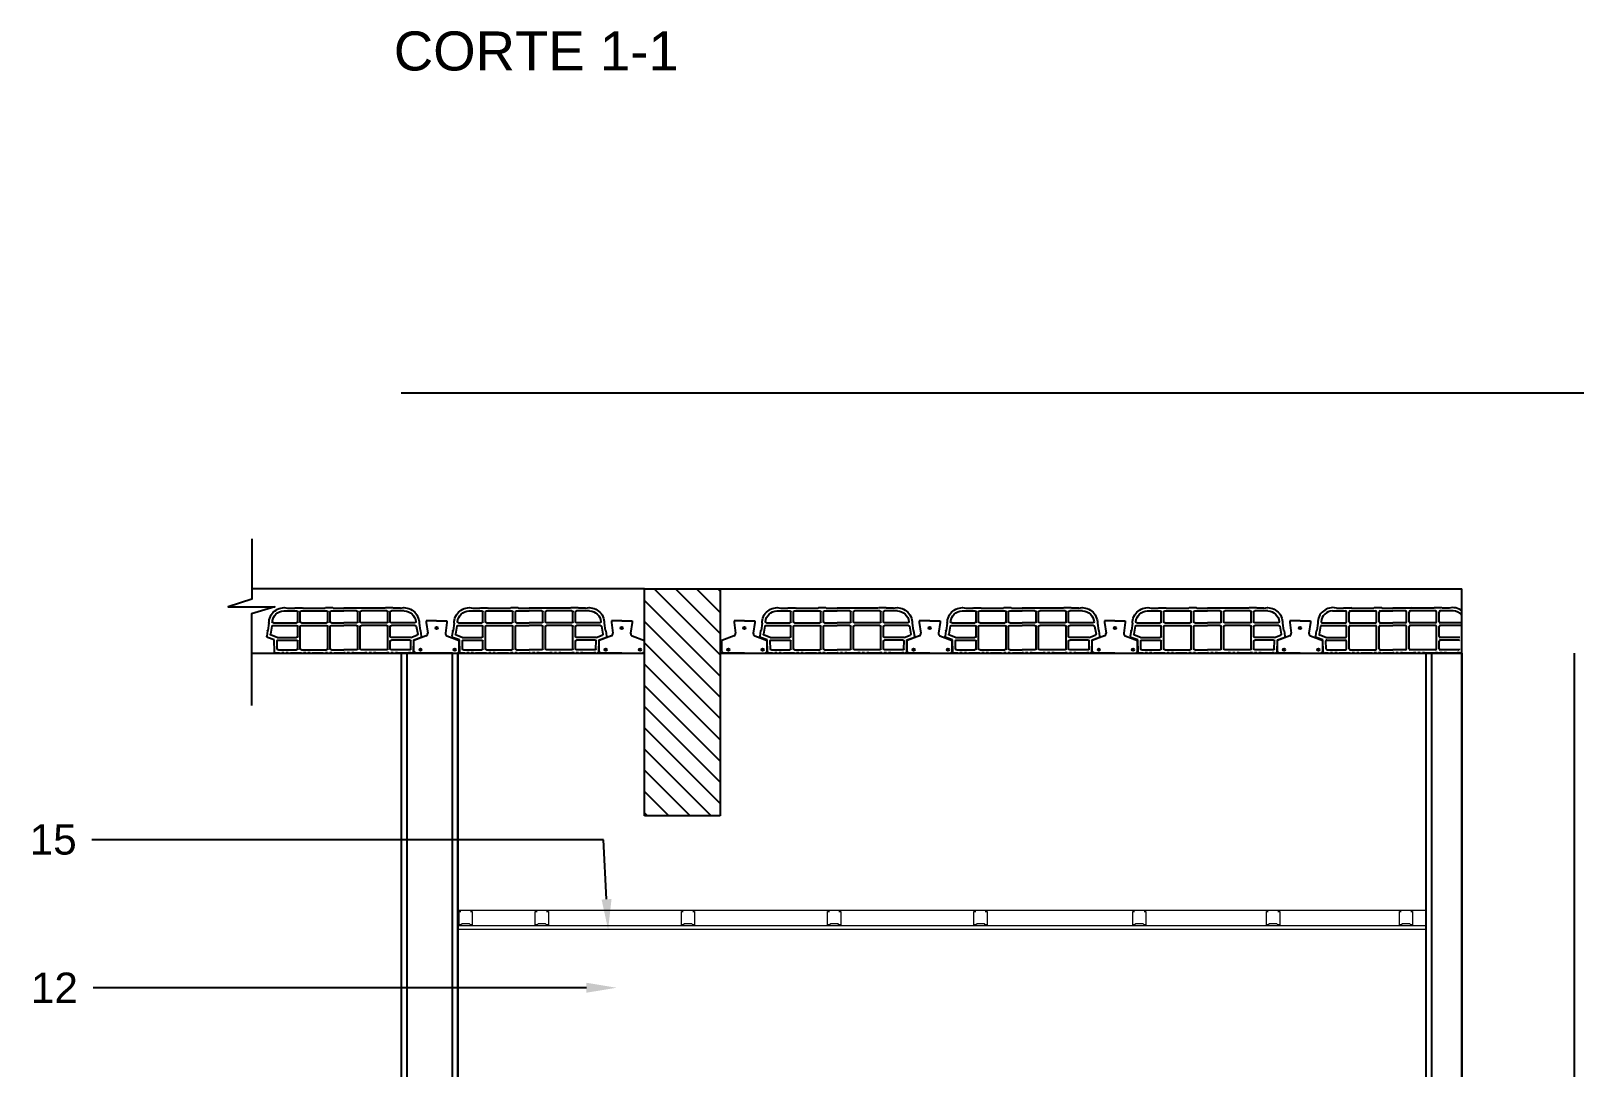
# Model space of a CAD drawing. Header units: metres. Extents: x 198 to 412, y -54 to 17.
# Drawn here: x 249.584 to 253.662, y -11.872 to -9.134 of the extents above; entities that cross this region are included whole.
import ezdxf
from ezdxf import colors
from ezdxf.entities.mleader import LeaderData, LeaderLine
from ezdxf.math import Vec2, Vec3

# ---------------------------------------------------------------- set-up
doc = ezdxf.new("R2010")
doc.units = ezdxf.units.M
doc.header["$LTSCALE"] = 10
for name, color, linetype in [('01', 1, 'Continuous'), ('02', 2, 'Continuous'), ('1_MUROS', 6, 'Continuous'), ('A- Hatch Hormigon', 255, 'Continuous'), ('A-MUROS', 6, 'Continuous'), ('A-Revoques', 1, 'Continuous'), ('A-TEXTOS', 2, 'Continuous'), ('Corte t', 2, 'Continuous'), ('Losa rap sapito', 251, 'Continuous'), ('piso', 1, 'Continuous'), ('TM-REVOQUE', 2, 'Continuous')]:
    doc.layers.add(name, color=color, linetype=linetype)
doc.layers.add('A-Cielorraso', color=1, linetype='Continuous', lineweight=5)
doc.styles.add('ARIAL', font='arial.ttf')
doc.styles.get("Standard").update_dxf_attribs({"font": 'arial.ttf'})

# ---------------------------------------------------------------- blocks, each defined once
blk = doc.blocks.new('VIGUETA NUEVA')
at = {"layer": '02'}
for p, q in [((852.3054, 1549.6661), (852.2767, 1549.6661)), ((852.2767, 1549.6661), (852.2767, 1549.6611)), ((852.2767, 1549.6611), (852.2809, 1549.6312)), ((852.3054, 1549.6661), (852.3342, 1549.6661)), ((852.3342, 1549.6611), (852.3299, 1549.6312)), ((852.3342, 1549.6661), (852.3342, 1549.6611)), ((852.2769, 1549.6243), (852.2429, 1549.6111)), ((852.2429, 1549.5811), (852.2429, 1549.6111)), ((852.3339, 1549.6243), (852.3679, 1549.6111)), ((852.3679, 1549.5811), (852.3679, 1549.6111)), ((852.2429, 1549.5811), (852.2479, 1549.5761)), ((852.3054, 1549.5761), (852.2479, 1549.5761)), ((852.3054, 1549.5761), (852.3629, 1549.5761)), ((852.3679, 1549.5811), (852.3629, 1549.5761))]:
    blk.add_line(p, q, dxfattribs=at)
for centre, start, end in [((852.2739, 1549.6307), 294.8533, 4.4381), ((852.3369, 1549.6307), 175.5619, 245.1467)]:
    blk.add_arc(centre, 0.00704, start, end, dxfattribs=at)
blk = doc.blocks.new('VIGUETA NUEVA1')
at = {"layer": 'piso'}
for centre in [(0, -0.02), (-0.0444, -0.0805), (0.0504, -0.0805)]:
    blk.add_circle(centre, 0.00324, dxfattribs=at)
at = {"layer": '1_MUROS'}
blk.add_blockref('VIGUETA NUEVA', (-852.3054, -1549.6661), dxfattribs=at)
blk = doc.blocks.new('Losa rap zapito')
at = {"layer": 'Losa rap sapito'}
for p, q in [((283.7711, -291.7719), (283.8051, -291.7719)), ((283.7813, -291.7641), (283.8003, -291.7641)), ((283.8012, -291.7632), (283.8205, -291.7632)), ((283.8176, -291.7719), (283.8844, -291.7719)), ((283.8215, -291.7641), (283.8806, -291.7641)), ((283.9008, -291.7632), (283.8815, -291.7632)), ((283.897, -291.7719), (283.9304, -291.7719)), ((283.9018, -291.7641), (283.9304, -291.7641)), ((283.959, -291.7641), (283.9304, -291.7641)), ((283.9638, -291.7719), (283.9304, -291.7719)), ((283.9599, -291.7632), (283.9792, -291.7632)), ((284.0431, -291.7719), (283.9763, -291.7719)), ((284.0393, -291.7641), (283.9802, -291.7641)), ((284.0595, -291.7632), (284.0402, -291.7632)), ((284.0896, -291.7719), (284.0556, -291.7719)), ((284.0795, -291.7641), (284.0605, -291.7641)), ((283.732, -291.8042), (283.7293, -291.8235)), ((283.7394, -291.8124), (283.7357, -291.8329)), ((283.7422, -291.8103), (283.8051, -291.8103)), ((283.7437, -291.8035), (283.8051, -291.8035)), ((283.7534, -291.8103), (283.8051, -291.8103)), ((283.808, -291.8006), (283.808, -291.7747)), ((283.808, -291.8391), (283.808, -291.8132)), ((283.8147, -291.8006), (283.8147, -291.7747)), ((283.8147, -291.8721), (283.8147, -291.8132)), ((283.8176, -291.8035), (283.8844, -291.8035)), ((283.8176, -291.8103), (283.8844, -291.8103)), ((283.8873, -291.8006), (283.8873, -291.7747)), ((283.8873, -291.8721), (283.8873, -291.8132)), ((283.8941, -291.8006), (283.8941, -291.7747)), ((283.8941, -291.8721), (283.8941, -291.8132)), ((283.897, -291.8035), (283.9304, -291.8035)), ((283.897, -291.8103), (283.9304, -291.8103)), ((283.9638, -291.8035), (283.9304, -291.8035)), ((283.9638, -291.8103), (283.9304, -291.8103)), ((283.9667, -291.8006), (283.9667, -291.7747)), ((283.9667, -291.8721), (283.9667, -291.8132)), ((283.9734, -291.8006), (283.9734, -291.7747)), ((283.9734, -291.8721), (283.9734, -291.8132)), ((284.0431, -291.8035), (283.9763, -291.8035)), ((284.0431, -291.8103), (283.9763, -291.8103)), ((284.046, -291.8006), (284.046, -291.7747)), ((284.046, -291.8721), (284.046, -291.8132)), ((284.0527, -291.8006), (284.0527, -291.7747)), ((284.0527, -291.8391), (284.0527, -291.8132)), ((284.117, -291.8035), (284.0556, -291.8035)), ((284.1186, -291.8103), (284.0556, -291.8103)), ((284.1073, -291.8103), (284.0556, -291.8103)), ((284.1214, -291.8124), (284.125, -291.8329)), ((284.1287, -291.8042), (284.1314, -291.8235)), ((283.7282, -291.8243), (283.7262, -291.8386)), ((283.7459, -291.8484), (283.728, -291.8417)), ((283.7534, -291.842), (283.7376, -291.836)), ((283.7466, -291.8799), (283.7459, -291.8484)), ((283.7534, -291.842), (283.8051, -291.842)), ((283.7542, -291.8721), (283.7536, -291.851)), ((283.7565, -291.8487), (283.8051, -291.8487)), ((283.808, -291.8721), (283.808, -291.8516)), ((284.0527, -291.8721), (284.0527, -291.8516)), ((284.1073, -291.842), (284.0556, -291.842)), ((284.1043, -291.8487), (284.0556, -291.8487)), ((284.1066, -291.8721), (284.1071, -291.851)), ((284.1073, -291.842), (284.1232, -291.836)), ((284.1141, -291.8799), (284.1149, -291.8484)), ((284.1149, -291.8484), (284.1327, -291.8417)), ((284.1325, -291.8243), (284.1346, -291.8386)), ((283.7541, -291.8836), (283.7504, -291.8836)), ((283.7541, -291.8836), (283.7516, -291.8836)), ((283.7541, -291.8836), (283.7516, -291.8836)), ((283.7541, -291.8836), (283.7541, -291.8827)), ((283.7541, -291.8827), (283.7598, -291.8827)), ((283.7571, -291.8749), (283.8051, -291.8749)), ((283.7598, -291.8836), (283.7598, -291.8827)), ((283.7598, -291.8836), (283.7656, -291.8836)), ((283.7714, -291.8827), (283.7656, -291.8827)), ((283.7656, -291.8836), (283.7656, -291.8827)), ((283.7714, -291.8836), (283.7714, -291.8827)), ((283.7714, -291.8836), (283.7772, -291.8836)), ((283.7772, -291.8836), (283.7772, -291.8827)), ((283.783, -291.8827), (283.7772, -291.8827)), ((283.783, -291.8836), (283.783, -291.8827)), ((283.783, -291.8836), (283.7887, -291.8836)), ((283.7887, -291.8836), (283.7887, -291.8827)), ((283.7887, -291.8827), (283.7945, -291.8827)), ((283.7945, -291.8836), (283.7945, -291.8827)), ((283.8003, -291.8836), (283.7945, -291.8836)), ((283.8003, -291.8827), (283.8061, -291.8827)), ((283.8003, -291.8836), (283.8003, -291.8827)), ((283.8061, -291.8836), (283.8061, -291.8827)), ((283.8119, -291.8836), (283.8061, -291.8836)), ((283.8119, -291.8827), (283.8176, -291.8827)), ((283.8119, -291.8836), (283.8119, -291.8827)), ((283.8119, -291.8827), (283.8176, -291.8827)), ((283.8176, -291.8749), (283.8844, -291.8749)), ((283.8176, -291.8836), (283.8176, -291.8827)), ((283.8176, -291.8836), (283.8234, -291.8836)), ((283.8292, -291.8827), (283.8234, -291.8827)), ((283.8234, -291.8836), (283.8234, -291.8827)), ((283.8292, -291.8836), (283.8292, -291.8827)), ((283.8292, -291.8836), (283.835, -291.8836)), ((283.835, -291.8836), (283.835, -291.8827)), ((283.8408, -291.8827), (283.835, -291.8827)), ((283.8408, -291.8836), (283.8408, -291.8827)), ((283.8408, -291.8836), (283.8465, -291.8836)), ((283.8465, -291.8836), (283.8465, -291.8827)), ((283.8465, -291.8827), (283.8523, -291.8827)), ((283.8523, -291.8836), (283.8523, -291.8827)), ((283.8581, -291.8836), (283.8523, -291.8836)), ((283.8581, -291.8827), (283.8639, -291.8827)), ((283.8581, -291.8836), (283.8581, -291.8827)), ((283.8639, -291.8836), (283.8639, -291.8827)), ((283.8697, -291.8836), (283.8639, -291.8836)), ((283.8697, -291.8827), (283.8755, -291.8827)), ((283.8697, -291.8836), (283.8697, -291.8827)), ((283.8697, -291.8827), (283.8755, -291.8827)), ((283.8755, -291.8836), (283.8755, -291.8827)), ((283.8755, -291.8836), (283.8812, -291.8836)), ((283.887, -291.8827), (283.8812, -291.8827)), ((283.8812, -291.8836), (283.8812, -291.8827)), ((283.887, -291.8836), (283.887, -291.8827)), ((283.887, -291.8836), (283.8928, -291.8836)), ((283.8928, -291.8836), (283.8928, -291.8827)), ((283.8986, -291.8827), (283.8928, -291.8827)), ((283.897, -291.8749), (283.9304, -291.8749)), ((283.8986, -291.8836), (283.8986, -291.8827)), ((283.8986, -291.8836), (283.9044, -291.8836)), ((283.9044, -291.8836), (283.9044, -291.8827)), ((283.9044, -291.8827), (283.9101, -291.8827)), ((283.9101, -291.8836), (283.9101, -291.8827)), ((283.9159, -291.8836), (283.9101, -291.8836)), ((283.9159, -291.8827), (283.9217, -291.8827)), ((283.9159, -291.8836), (283.9159, -291.8827)), ((283.9217, -291.8836), (283.9217, -291.8827)), ((283.9275, -291.8836), (283.9217, -291.8836)), ((283.9275, -291.8836), (283.9275, -291.8827)), ((283.9275, -291.8827), (283.9304, -291.8827)), ((283.9638, -291.8749), (283.9304, -291.8749)), ((283.9333, -291.8827), (283.9304, -291.8827)), ((283.9333, -291.8836), (283.9333, -291.8827)), ((283.9333, -291.8836), (283.939, -291.8836)), ((283.9448, -291.8827), (283.939, -291.8827)), ((283.939, -291.8836), (283.939, -291.8827)), ((283.9448, -291.8836), (283.9448, -291.8827)), ((283.9448, -291.8836), (283.9506, -291.8836)), ((283.9506, -291.8836), (283.9506, -291.8827)), ((283.9564, -291.8827), (283.9506, -291.8827)), ((283.9564, -291.8836), (283.9564, -291.8827)), ((283.9622, -291.8836), (283.9564, -291.8836)), ((283.9622, -291.8836), (283.9622, -291.8827)), ((283.9622, -291.8827), (283.9679, -291.8827)), ((283.9679, -291.8836), (283.9679, -291.8827)), ((283.9737, -291.8836), (283.9679, -291.8836)), ((283.9737, -291.8827), (283.9795, -291.8827)), ((283.9737, -291.8836), (283.9737, -291.8827)), ((284.0431, -291.8749), (283.9763, -291.8749)), ((283.9795, -291.8836), (283.9795, -291.8827)), ((283.9853, -291.8836), (283.9795, -291.8836)), ((283.9911, -291.8827), (283.9853, -291.8827)), ((283.9853, -291.8836), (283.9853, -291.8827)), ((283.9911, -291.8827), (283.9853, -291.8827)), ((283.9911, -291.8836), (283.9911, -291.8827)), ((283.9911, -291.8836), (283.9968, -291.8836)), ((284.0026, -291.8827), (283.9968, -291.8827)), ((283.9968, -291.8836), (283.9968, -291.8827)), ((284.0026, -291.8836), (284.0026, -291.8827)), ((284.0026, -291.8836), (284.0084, -291.8836)), ((284.0084, -291.8836), (284.0084, -291.8827)), ((284.0142, -291.8827), (284.0084, -291.8827)), ((284.0142, -291.8836), (284.0142, -291.8827)), ((284.02, -291.8836), (284.0142, -291.8836)), ((284.02, -291.8836), (284.02, -291.8827)), ((284.02, -291.8827), (284.0258, -291.8827)), ((284.0258, -291.8836), (284.0258, -291.8827)), ((284.0315, -291.8836), (284.0258, -291.8836)), ((284.0315, -291.8827), (284.0373, -291.8827)), ((284.0315, -291.8836), (284.0315, -291.8827)), ((284.0373, -291.8836), (284.0373, -291.8827)), ((284.0431, -291.8836), (284.0373, -291.8836)), ((284.0489, -291.8827), (284.0431, -291.8827)), ((284.0431, -291.8836), (284.0431, -291.8827)), ((284.0489, -291.8827), (284.0431, -291.8827)), ((284.0489, -291.8836), (284.0489, -291.8827)), ((284.0489, -291.8836), (284.0547, -291.8836)), ((284.0604, -291.8827), (284.0547, -291.8827)), ((284.0547, -291.8836), (284.0547, -291.8827)), ((284.1037, -291.8749), (284.0556, -291.8749)), ((284.0604, -291.8836), (284.0604, -291.8827)), ((284.0604, -291.8836), (284.0662, -291.8836)), ((284.0662, -291.8836), (284.0662, -291.8827)), ((284.072, -291.8827), (284.0662, -291.8827)), ((284.072, -291.8836), (284.072, -291.8827)), ((284.0778, -291.8836), (284.072, -291.8836)), ((284.0778, -291.8836), (284.0778, -291.8827)), ((284.0778, -291.8827), (284.0836, -291.8827)), ((284.0836, -291.8836), (284.0836, -291.8827)), ((284.0893, -291.8836), (284.0836, -291.8836)), ((284.0893, -291.8827), (284.0951, -291.8827)), ((284.0893, -291.8836), (284.0893, -291.8827)), ((284.0951, -291.8836), (284.0951, -291.8827)), ((284.1009, -291.8836), (284.0951, -291.8836)), ((284.1009, -291.8836), (284.1009, -291.8827)), ((284.1067, -291.8827), (284.1009, -291.8827)), ((284.1067, -291.8836), (284.1067, -291.8827)), ((284.1067, -291.8836), (284.1092, -291.8836)), ((284.1067, -291.8836), (284.1092, -291.8836)), ((284.1067, -291.8836), (284.1103, -291.8836))]:
    blk.add_line(p, q, dxfattribs=at)
for centre, radius, start, end in [((283.7724, -291.8035), 0.0404, 77.2971, 181.0135), ((283.7724, -291.8035), 0.0317, 92.259, 174.7894), ((283.8012, -291.7641), 0.000963, 90, 180), ((283.8051, -291.7747), 0.00289, 0, 90), ((283.8176, -291.7747), 0.00289, 90, 180), ((283.8205, -291.7641), 0.000963, 0, 90), ((283.8815, -291.7641), 0.000963, 90, 180), ((283.8844, -291.7747), 0.00289, 0, 90), ((283.897, -291.7747), 0.00289, 90, 180), ((283.9008, -291.7641), 0.000963, 0, 90), ((283.9599, -291.7641), 0.000963, 90, 180), ((283.9638, -291.7747), 0.00289, 0, 90), ((283.9763, -291.7747), 0.00289, 90, 180), ((283.9792, -291.7641), 0.000963, 0, 90), ((284.0402, -291.7641), 0.000963, 90, 180), ((284.0431, -291.7747), 0.00289, 0, 90), ((284.0556, -291.7747), 0.00289, 90, 180), ((284.0595, -291.7641), 0.000963, 0, 90), ((284.0883, -291.8035), 0.0404, 358.9865, 102.7029), ((284.0883, -291.8035), 0.0317, 5.2106, 87.741), ((283.7422, -291.8132), 0.00289, 90, 165.2593), ((283.7437, -291.8006), 0.00289, 180.2316, 270), ((283.8051, -291.8006), 0.00289, 270, 0), ((283.8051, -291.8132), 0.00289, 0, 90), ((283.8176, -291.8006), 0.00289, 180, 270), ((283.8176, -291.8132), 0.00289, 90, 180), ((283.8844, -291.8006), 0.00289, 270, 0), ((283.8844, -291.8132), 0.00289, 0, 90), ((283.897, -291.8006), 0.00289, 180, 270), ((283.897, -291.8132), 0.00289, 90, 180), ((283.9638, -291.8006), 0.00289, 270, 0), ((283.9638, -291.8132), 0.00289, 0, 90), ((283.9763, -291.8006), 0.00289, 180, 270), ((283.9763, -291.8132), 0.00289, 90, 180), ((284.0431, -291.8006), 0.00289, 270, 0), ((284.0431, -291.8132), 0.00289, 0, 90), ((284.0556, -291.8006), 0.00289, 180, 270), ((284.0556, -291.8132), 0.00289, 90, 180), ((284.117, -291.8006), 0.00289, 270, 359.7684), ((284.1186, -291.8132), 0.00289, 14.7407, 90), ((283.729, -291.839), 0.00289, 171.8699, 249.444), ((283.7292, -291.8244), 0.000963, 81.8699, 171.8699), ((283.7386, -291.8333), 0.00289, 171.8699, 249.444), ((283.7565, -291.8516), 0.00289, 90, 168.5947), ((283.8051, -291.8391), 0.00289, 270, 0), ((283.8051, -291.8516), 0.00289, 0, 90), ((284.0556, -291.8391), 0.00289, 180, 270), ((284.0556, -291.8516), 0.00289, 90, 180), ((284.1043, -291.8516), 0.00289, 11.4053, 90), ((284.1222, -291.8333), 0.00289, 290.556, 8.1301), ((284.1316, -291.8244), 0.000963, 8.1301, 98.1301), ((284.1317, -291.839), 0.00289, 290.556, 8.1301), ((283.7505, -291.8797), 0.0039, 182.4799, 268.1248), ((283.7571, -291.8721), 0.00289, 180, 271.41), ((283.8051, -291.8721), 0.00289, 270, 0), ((283.8176, -291.8721), 0.00289, 180, 270), ((283.8844, -291.8721), 0.00289, 270, 0), ((283.897, -291.8721), 0.00289, 180, 270), ((283.9638, -291.8721), 0.00289, 270, 0), ((283.9763, -291.8721), 0.00289, 180, 270), ((284.0431, -291.8721), 0.00289, 270, 0), ((284.0556, -291.8721), 0.00289, 180, 270), ((284.1037, -291.8721), 0.00289, 268.59, 0), ((284.1102, -291.8797), 0.0039, 271.8752, 357.5201)]:
    blk.add_arc(centre, radius, start, end, dxfattribs=at)

msp = doc.modelspace()

# ---------------------------------------------------------------- hatches: boundary and pattern name
at = {"layer": 'A- Hatch Hormigon'}
h = msp.add_hatch(dxfattribs=at)
h.set_pattern_fill('ANSI31', color=256, scale=0.0125, angle=-90, style=0)
h.set_pattern_definition([(315, (-286.13939, -11784.159234), (0.02806330038, 0.02806330038), [])])
h.paths.add_polyline_path([(260.206, -14.7788), (260.406, -14.7788), (260.406, -14.1788), (260.206, -14.1788)])
h.paths.add_polyline_path([(254.9555, -14.7788), (255.1555, -14.7788), (255.1555, -14.1788), (254.9555, -14.1788)])
h.paths.add_polyline_path([(251.2053, -14.7788), (251.4053, -14.7788), (251.4053, -14.1788), (251.2053, -14.1788)])
h.paths.add_polyline_path([(260.206, -11.2088), (260.406, -11.2088), (260.406, -10.6088), (260.206, -10.6088)])
h.paths.add_polyline_path([(254.9555, -11.2088), (255.1555, -11.2088), (255.1555, -10.6088), (254.9555, -10.6088)])
h.paths.add_polyline_path([(251.2053, -11.2088), (251.4053, -11.2088), (251.4053, -10.6088), (251.2053, -10.6088)])

# ---------------------------------------------------------------- linework, layer by layer
at = {"color": 5}
for p, q in [((251.2053, -10.6088), (250.1679, -10.6088)), ((251.2053, -11.2088), (251.2053, -10.6088)), ((251.2053, -10.6088), (251.4053, -10.6088)), ((251.4053, -10.6088), (251.4053, -11.2088)), ((251.4053, -10.6088), (253.3654, -10.6088)), ((253.3654, -10.7788), (253.3654, -10.6088)), ((250.1673, -10.7788), (251.2053, -10.7788)), ((251.4053, -10.7788), (253.3654, -10.7788)), ((251.4053, -11.2088), (251.2053, -11.2088))]:
    msp.add_line(p, q, dxfattribs=at)
at = {"layer": '01'}
msp.add_lwpolyline([(261.2763, -10.0914), (250.5627, -10.0914)], dxfattribs=at)
at = {"layer": '02', "color": 3}
msp.add_lwpolyline([(250.1679, -10.4762), (250.1679, -10.6355), (250.1054, -10.6562), (250.2286, -10.6562), (250.1673, -10.6748), (250.1673, -10.9171)], dxfattribs=at)
at = {"layer": 'A-Cielorraso', "linetype": 'Continuous'}
for p, q in [((252.6705, -11.4588), (250.7155, -11.4588)), ((253.2701, -11.4588), (250.8071, -11.4588)), ((252.6705, -11.4588), (252.6705, -11.4588)), ((252.6305, -11.4988), (252.6305, -11.4988)), ((252.6205, -11.5088), (252.6205, -11.5088))]:
    msp.add_line(p, q, dxfattribs=at)
at = {"layer": 'A-Cielorraso', "color": 2, "linetype": 'Continuous'}
for p, q in [((253.2703, -11.4988), (250.7155, -11.4988)), ((253.2703, -11.5088), (250.7155, -11.5088))]:
    msp.add_line(p, q, dxfattribs=at)
at = {"layer": 'A-Cielorraso', "linetype": 'Continuous'}
for points in [[(250.7455, -11.4613), (250.7505, -11.4613), (250.7505, -11.4963), (250.7455, -11.4963), (250.7432, -11.4934), (250.7238, -11.4934), (250.7205, -11.4963), (250.7155, -11.4963), (250.7155, -11.4613), (250.7205, -11.4613)], [(250.9465, -11.4613), (250.9515, -11.4613), (250.9515, -11.4963), (250.9465, -11.4963), (250.9441, -11.4934), (250.9248, -11.4934), (250.9215, -11.4963), (250.9165, -11.4963), (250.9165, -11.4613), (250.9215, -11.4613)], [(251.3329, -11.4613), (251.3379, -11.4613), (251.3379, -11.4963), (251.3329, -11.4963), (251.3306, -11.4934), (251.3112, -11.4934), (251.3079, -11.4963), (251.3029, -11.4963), (251.3029, -11.4613), (251.3079, -11.4613)], [(251.7194, -11.4613), (251.7244, -11.4613), (251.7244, -11.4963), (251.7194, -11.4963), (251.7171, -11.4934), (251.6977, -11.4934), (251.6944, -11.4963), (251.6894, -11.4963), (251.6894, -11.4613), (251.6944, -11.4613)], [(252.1059, -11.4613), (252.1109, -11.4613), (252.1109, -11.4963), (252.1059, -11.4963), (252.1036, -11.4934), (252.0842, -11.4934), (252.0809, -11.4963), (252.0759, -11.4963), (252.0759, -11.4613), (252.0809, -11.4613)], [(252.5256, -11.4613), (252.5306, -11.4613), (252.5306, -11.4963), (252.5256, -11.4963), (252.5233, -11.4934), (252.5039, -11.4934), (252.5006, -11.4963), (252.4956, -11.4963), (252.4956, -11.4613), (252.5006, -11.4613)], [(252.8789, -11.4613), (252.8839, -11.4613), (252.8839, -11.4963), (252.8789, -11.4963), (252.8765, -11.4934), (252.8572, -11.4934), (252.8539, -11.4963), (252.8489, -11.4963), (252.8489, -11.4613), (252.8539, -11.4613)], [(253.2303, -11.4613), (253.2353, -11.4613), (253.2353, -11.4963), (253.2303, -11.4963), (253.228, -11.4934), (253.2086, -11.4934), (253.2053, -11.4963), (253.2003, -11.4963), (253.2003, -11.4613), (253.2053, -11.4613)]]:
    msp.add_lwpolyline(points, dxfattribs=at)
at = {"layer": 'A-MUROS'}
for p, q in [((250.6977, -10.7788), (250.6977, -14.1788)), ((253.2851, -10.7788), (253.2851, -14.1788)), ((253.3651, -10.7788), (253.3651, -14.1788)), ((253.6618, -10.7788), (253.6618, -14.1788))]:
    msp.add_line(p, q, dxfattribs=at)
for points in [[(250.698, -14.1788), (250.698, -10.7788), (250.5777, -10.7788), (250.5777, -14.1788), (250.698, -14.1788)], [(253.3654, -14.1788), (253.3654, -10.7788), (253.2854, -10.7788), (253.2854, -14.1788), (253.3654, -14.1788)]]:
    msp.add_lwpolyline(points, close=True, dxfattribs=at)
at = {"layer": 'A-Revoques'}
for p, q in [((250.5627, -10.7788), (250.5627, -14.1788)), ((250.7127, -10.7788), (250.7127, -14.1788)), ((250.7127, -10.7788), (250.7127, -14.1788)), ((253.2701, -10.7788), (253.2701, -14.1788))]:
    msp.add_line(p, q, dxfattribs=at)
at = {"layer": 'Losa rap sapito'}
for p, q in [((253.0236, -10.667), (253.0575, -10.667)), ((253.0337, -10.6593), (253.0527, -10.6593)), ((253.0537, -10.6584), (253.073, -10.6584)), ((253.0604, -10.6958), (253.0604, -10.6699)), ((253.0672, -10.6958), (253.0672, -10.6699)), ((253.0701, -10.667), (253.1369, -10.667)), ((253.0739, -10.6593), (253.133, -10.6593)), ((253.1533, -10.6584), (253.134, -10.6584)), ((253.1398, -10.6958), (253.1398, -10.6699)), ((253.1465, -10.6958), (253.1465, -10.6699)), ((253.1494, -10.667), (253.1828, -10.667)), ((253.1542, -10.6593), (253.1828, -10.6593)), ((253.2114, -10.6593), (253.1828, -10.6593)), ((253.2162, -10.667), (253.1828, -10.667)), ((253.2124, -10.6584), (253.2316, -10.6584)), ((253.2191, -10.6958), (253.2191, -10.6699)), ((253.2259, -10.6958), (253.2259, -10.6699)), ((253.2956, -10.667), (253.2287, -10.667)), ((253.2917, -10.6593), (253.2326, -10.6593)), ((253.3119, -10.6584), (253.2927, -10.6584)), ((253.2984, -10.6958), (253.2984, -10.6699)), ((253.3052, -10.6958), (253.3052, -10.6699)), ((253.342, -10.667), (253.3081, -10.667)), ((253.3319, -10.6593), (253.3129, -10.6593)), ((252.9806, -10.7195), (252.9786, -10.7338)), ((252.9845, -10.6994), (252.9817, -10.7186)), ((252.9918, -10.7076), (252.9882, -10.7281)), ((252.9946, -10.7055), (253.0575, -10.7055)), ((252.9962, -10.6987), (253.0575, -10.6987)), ((253.0059, -10.7055), (253.0575, -10.7055)), ((253.0604, -10.7343), (253.0604, -10.7083)), ((253.0672, -10.7672), (253.0672, -10.7083)), ((253.0701, -10.6987), (253.1369, -10.6987)), ((253.0701, -10.7055), (253.1369, -10.7055)), ((253.1398, -10.7672), (253.1398, -10.7083)), ((253.1465, -10.7672), (253.1465, -10.7083)), ((253.1494, -10.6987), (253.1828, -10.6987)), ((253.1494, -10.7055), (253.1828, -10.7055)), ((253.2162, -10.6987), (253.1828, -10.6987)), ((253.2162, -10.7055), (253.1828, -10.7055)), ((253.2191, -10.7672), (253.2191, -10.7083)), ((253.2259, -10.7672), (253.2259, -10.7083)), ((253.2956, -10.6987), (253.2287, -10.6987)), ((253.2956, -10.7055), (253.2287, -10.7055)), ((253.2984, -10.7672), (253.2984, -10.7083)), ((253.3052, -10.7343), (253.3052, -10.7083)), ((253.3654, -10.6987), (253.3081, -10.6987)), ((253.3654, -10.7055), (253.3081, -10.7055)), ((253.3598, -10.7055), (253.3081, -10.7055)), ((252.9983, -10.7436), (252.9804, -10.7369)), ((253.0059, -10.7372), (252.99, -10.7312)), ((252.9991, -10.7751), (252.9983, -10.7436)), ((253.0059, -10.7372), (253.0575, -10.7372)), ((253.0066, -10.7673), (253.0061, -10.7462)), ((253.0089, -10.7439), (253.0575, -10.7439)), ((253.0604, -10.7672), (253.0604, -10.7468)), ((253.3052, -10.7672), (253.3052, -10.7468)), ((253.3598, -10.7372), (253.3081, -10.7372)), ((253.3567, -10.7439), (253.3081, -10.7439)), ((253.0065, -10.7788), (253.0029, -10.7788)), ((253.0065, -10.7788), (253.004, -10.7788)), ((253.0065, -10.7788), (253.004, -10.7788)), ((253.0065, -10.7788), (253.0065, -10.7778)), ((253.0065, -10.7778), (253.0123, -10.7778)), ((253.0095, -10.7701), (253.0575, -10.7701)), ((253.0123, -10.7788), (253.0123, -10.7778)), ((253.0123, -10.7788), (253.0181, -10.7788)), ((253.0238, -10.7778), (253.0181, -10.7778)), ((253.0181, -10.7788), (253.0181, -10.7778)), ((253.0238, -10.7788), (253.0238, -10.7778)), ((253.0238, -10.7788), (253.0296, -10.7788)), ((253.0296, -10.7788), (253.0296, -10.7778)), ((253.0354, -10.7778), (253.0296, -10.7778)), ((253.0354, -10.7788), (253.0354, -10.7778)), ((253.0354, -10.7788), (253.0412, -10.7788)), ((253.0412, -10.7788), (253.0412, -10.7778)), ((253.0412, -10.7778), (253.047, -10.7778)), ((253.047, -10.7788), (253.047, -10.7778)), ((253.0527, -10.7788), (253.047, -10.7788)), ((253.0527, -10.7778), (253.0585, -10.7778)), ((253.0527, -10.7788), (253.0527, -10.7778)), ((253.0585, -10.7788), (253.0585, -10.7778)), ((253.0643, -10.7788), (253.0585, -10.7788)), ((253.0643, -10.7778), (253.0701, -10.7778)), ((253.0643, -10.7788), (253.0643, -10.7778)), ((253.0643, -10.7778), (253.0701, -10.7778)), ((253.0701, -10.7701), (253.1369, -10.7701)), ((253.0701, -10.7788), (253.0701, -10.7778)), ((253.0701, -10.7788), (253.0759, -10.7788)), ((253.0816, -10.7778), (253.0759, -10.7778)), ((253.0759, -10.7788), (253.0759, -10.7778)), ((253.0816, -10.7788), (253.0816, -10.7778)), ((253.0816, -10.7788), (253.0874, -10.7788)), ((253.0874, -10.7788), (253.0874, -10.7778)), ((253.0932, -10.7778), (253.0874, -10.7778)), ((253.0932, -10.7788), (253.0932, -10.7778)), ((253.0932, -10.7788), (253.099, -10.7788)), ((253.099, -10.7788), (253.099, -10.7778)), ((253.099, -10.7778), (253.1048, -10.7778)), ((253.1048, -10.7788), (253.1048, -10.7778)), ((253.1106, -10.7788), (253.1048, -10.7788)), ((253.1106, -10.7778), (253.1163, -10.7778)), ((253.1106, -10.7788), (253.1106, -10.7778)), ((253.1163, -10.7788), (253.1163, -10.7778)), ((253.1221, -10.7788), (253.1163, -10.7788)), ((253.1221, -10.7778), (253.1279, -10.7778)), ((253.1221, -10.7788), (253.1221, -10.7778)), ((253.1221, -10.7778), (253.1279, -10.7778)), ((253.1279, -10.7788), (253.1279, -10.7778)), ((253.1279, -10.7788), (253.1337, -10.7788)), ((253.1395, -10.7778), (253.1337, -10.7778)), ((253.1337, -10.7788), (253.1337, -10.7778)), ((253.1395, -10.7788), (253.1395, -10.7778)), ((253.1395, -10.7788), (253.1452, -10.7788)), ((253.1452, -10.7788), (253.1452, -10.7778)), ((253.151, -10.7778), (253.1452, -10.7778)), ((253.1494, -10.7701), (253.1828, -10.7701)), ((253.151, -10.7788), (253.151, -10.7778)), ((253.151, -10.7788), (253.1568, -10.7788)), ((253.1568, -10.7788), (253.1568, -10.7778)), ((253.1568, -10.7778), (253.1626, -10.7778)), ((253.1626, -10.7788), (253.1626, -10.7778)), ((253.1684, -10.7788), (253.1626, -10.7788)), ((253.1684, -10.7778), (253.1741, -10.7778)), ((253.1684, -10.7788), (253.1684, -10.7778)), ((253.1741, -10.7788), (253.1741, -10.7778)), ((253.1799, -10.7788), (253.1741, -10.7788)), ((253.1799, -10.7788), (253.1799, -10.7778)), ((253.1799, -10.7778), (253.1828, -10.7778)), ((253.2162, -10.7701), (253.1828, -10.7701)), ((253.1857, -10.7778), (253.1828, -10.7778)), ((253.1857, -10.7788), (253.1857, -10.7778)), ((253.1857, -10.7788), (253.1915, -10.7788)), ((253.1973, -10.7778), (253.1915, -10.7778)), ((253.1915, -10.7788), (253.1915, -10.7778)), ((253.1973, -10.7788), (253.1973, -10.7778)), ((253.1973, -10.7788), (253.203, -10.7788)), ((253.203, -10.7788), (253.203, -10.7778)), ((253.2088, -10.7778), (253.203, -10.7778)), ((253.2088, -10.7788), (253.2088, -10.7778)), ((253.2146, -10.7788), (253.2088, -10.7788)), ((253.2146, -10.7788), (253.2146, -10.7778)), ((253.2146, -10.7778), (253.2204, -10.7778)), ((253.2204, -10.7788), (253.2204, -10.7778)), ((253.2262, -10.7788), (253.2204, -10.7788)), ((253.2262, -10.7778), (253.2319, -10.7778)), ((253.2262, -10.7788), (253.2262, -10.7778)), ((253.2956, -10.7701), (253.2287, -10.7701)), ((253.2319, -10.7788), (253.2319, -10.7778)), ((253.2377, -10.7788), (253.2319, -10.7788)), ((253.2435, -10.7778), (253.2377, -10.7778)), ((253.2377, -10.7788), (253.2377, -10.7778)), ((253.2435, -10.7778), (253.2377, -10.7778)), ((253.2435, -10.7788), (253.2435, -10.7778)), ((253.2435, -10.7788), (253.2493, -10.7788)), ((253.2551, -10.7778), (253.2493, -10.7778)), ((253.2493, -10.7788), (253.2493, -10.7778)), ((253.2551, -10.7788), (253.2551, -10.7778)), ((253.2551, -10.7788), (253.2609, -10.7788)), ((253.2609, -10.7788), (253.2609, -10.7778)), ((253.2666, -10.7778), (253.2609, -10.7778)), ((253.2666, -10.7788), (253.2666, -10.7778)), ((253.2724, -10.7788), (253.2666, -10.7788)), ((253.2724, -10.7788), (253.2724, -10.7778)), ((253.2724, -10.7778), (253.2782, -10.7778)), ((253.2782, -10.7788), (253.2782, -10.7778)), ((253.284, -10.7788), (253.2782, -10.7788)), ((253.284, -10.7778), (253.2898, -10.7778)), ((253.284, -10.7788), (253.284, -10.7778)), ((253.2898, -10.7788), (253.2898, -10.7778)), ((253.2955, -10.7788), (253.2898, -10.7788)), ((253.3013, -10.7778), (253.2955, -10.7778)), ((253.2955, -10.7788), (253.2955, -10.7778)), ((253.3013, -10.7778), (253.2955, -10.7778)), ((253.3013, -10.7788), (253.3013, -10.7778)), ((253.3013, -10.7788), (253.3071, -10.7788)), ((253.3129, -10.7778), (253.3071, -10.7778)), ((253.3071, -10.7788), (253.3071, -10.7778)), ((253.3561, -10.7701), (253.3081, -10.7701)), ((253.3129, -10.7788), (253.3129, -10.7778)), ((253.3129, -10.7788), (253.3187, -10.7788)), ((253.3187, -10.7788), (253.3187, -10.7778)), ((253.3244, -10.7778), (253.3187, -10.7778)), ((253.3244, -10.7788), (253.3244, -10.7778)), ((253.3302, -10.7788), (253.3244, -10.7788)), ((253.3302, -10.7788), (253.3302, -10.7778)), ((253.3302, -10.7778), (253.336, -10.7778)), ((253.336, -10.7788), (253.336, -10.7778)), ((253.3418, -10.7788), (253.336, -10.7788)), ((253.3418, -10.7778), (253.3476, -10.7778)), ((253.3418, -10.7788), (253.3418, -10.7778)), ((253.3476, -10.7788), (253.3476, -10.7778)), ((253.3533, -10.7788), (253.3476, -10.7788)), ((253.3533, -10.7788), (253.3533, -10.7778)), ((253.3591, -10.7778), (253.3533, -10.7778))]:
    msp.add_line(p, q, dxfattribs=at)
for centre, radius, start, end in [((253.0248, -10.6987), 0.0404, 77.2971, 181.0135), ((253.0248, -10.6987), 0.0317, 92.259, 174.7894), ((253.0537, -10.6593), 0.000963, 90, 180), ((253.0575, -10.6699), 0.00289, 0, 90), ((253.0701, -10.6699), 0.00289, 90, 180), ((253.073, -10.6593), 0.000963, 0, 90), ((253.134, -10.6593), 0.000963, 90, 180), ((253.1369, -10.6699), 0.00289, 0, 90), ((253.1494, -10.6699), 0.00289, 90, 180), ((253.1533, -10.6593), 0.000963, 0, 90), ((253.2124, -10.6593), 0.000963, 90, 180), ((253.2162, -10.6699), 0.00289, 0, 90), ((253.2287, -10.6699), 0.00289, 90, 180), ((253.2316, -10.6593), 0.000963, 0, 90), ((253.2927, -10.6593), 0.000963, 90, 180), ((253.2956, -10.6699), 0.00289, 0, 90), ((253.3081, -10.6699), 0.00289, 90, 180), ((253.3119, -10.6593), 0.000963, 0, 90), ((253.3408, -10.6987), 0.0404, 52.4189, 102.7029), ((253.3408, -10.6987), 0.0317, 39.0387, 87.741), ((252.9816, -10.7196), 0.000963, 81.8699, 171.8699), ((252.9946, -10.7083), 0.00289, 90, 165.2593), ((252.9962, -10.6958), 0.00289, 180.2316, 270), ((253.0575, -10.6958), 0.00289, 270, 0), ((253.0575, -10.7083), 0.00289, 0, 90), ((253.0701, -10.6958), 0.00289, 180, 270), ((253.0701, -10.7083), 0.00289, 90, 180), ((253.1369, -10.6958), 0.00289, 270, 0), ((253.1369, -10.7083), 0.00289, 0, 90), ((253.1494, -10.6958), 0.00289, 180, 270), ((253.1494, -10.7083), 0.00289, 90, 180), ((253.2162, -10.6958), 0.00289, 270, 0), ((253.2162, -10.7083), 0.00289, 0, 90), ((253.2287, -10.6958), 0.00289, 180, 270), ((253.2287, -10.7083), 0.00289, 90, 180), ((253.2956, -10.6958), 0.00289, 270, 0), ((253.2956, -10.7083), 0.00289, 0, 90), ((253.3081, -10.6958), 0.00289, 180, 270), ((253.3081, -10.7083), 0.00289, 90, 180), ((252.9815, -10.7342), 0.00289, 171.8699, 249.444), ((252.991, -10.7285), 0.00289, 171.8699, 249.444), ((253.0089, -10.7468), 0.00289, 90, 168.5947), ((253.0575, -10.7343), 0.00289, 270, 0), ((253.0575, -10.7468), 0.00289, 0, 90), ((253.3081, -10.7343), 0.00289, 180, 270), ((253.3081, -10.7468), 0.00289, 90, 180), ((253.3567, -10.7468), 0.00289, 11.4053, 90), ((253.003, -10.7749), 0.0039, 182.4799, 268.1248), ((253.0095, -10.7672), 0.00289, 180, 271.41), ((253.0575, -10.7672), 0.00289, 270, 0), ((253.0701, -10.7672), 0.00289, 180, 270), ((253.1369, -10.7672), 0.00289, 270, 0), ((253.1494, -10.7672), 0.00289, 180, 270), ((253.2162, -10.7672), 0.00289, 270, 0), ((253.2287, -10.7672), 0.00289, 180, 270), ((253.2956, -10.7672), 0.00289, 270, 0), ((253.3081, -10.7672), 0.00289, 180, 270), ((253.3561, -10.7672), 0.00289, 268.59, 0)]:
    msp.add_arc(centre, radius, start, end, dxfattribs=at)
at = {"layer": 'TM-REVOQUE'}
msp.add_line((250.7127, -14.1088), (250.7127, -10.7788), dxfattribs=at)
for points in [[(250.7127, -10.7788), (250.7127, -14.1388)], [(253.2701, -10.7788), (253.2701, -14.1388)], [(253.2703, -10.7788), (253.2703, -14.1388)]]:
    msp.add_lwpolyline(points, dxfattribs=at)

# ---------------------------------------------------------------- block references
at = {"layer": 'A-MUROS', "xscale": -1}
for p in [(534.3419, 281.1048), (534.8313, 281.1048), (535.6449, 281.1048), (536.1343, 281.1048), (536.6237, 281.1048)]:
    msp.add_blockref('Losa rap zapito', p, dxfattribs=at)
at = {"layer": 'Corte t', "xscale": 0.9559179682510148, "yscale": 0.9559179682510148, "zscale": 0.9559179682510148}
for p in [(250.6561, -10.6928), (251.1455, -10.6928), (251.4696, -10.6928), (251.9591, -10.6928), (252.4485, -10.6928), (252.9379, -10.6928)]:
    msp.add_blockref('VIGUETA NUEVA1', p, dxfattribs=at)

# ---------------------------------------------------------------- texts
at = {"layer": 'A-TEXTOS', "insert": (250.5431, -9.1359), "char_height": 0.10318, "width": 0.777043, "attachment_point": 1}
msp.add_mtext('CORTE 1-1', dxfattribs=at)

# ---------------------------------------------------------------- leaders
at = {"layer": 'A-TEXTOS'}
ml = msp.add_multileader_mtext('Standard', dxfattribs=at)
ml.set_content('15', color=256, style='ARIAL')
ml.set_leader_properties(color=1)
ml.build(insert=Vec2(0, 0))
ml.multileader.update_dxf_attribs({"has_text_frame": 1, "dogleg_length": 41.7645, "arrow_head_size": 0.08, "scale": 0.02})
ctx = ml.context
ctx.base_point, ctx.scale, ctx.char_height, ctx.arrow_head_size, ctx.landing_gap_size, ctx.plane_origin = Vec3(249.5576, -11.2714, 0), 0.02, 0.08, 0.08, 0.04, Vec3(251.8524, -11.2514, 0)
ctx.text_align_type = 2
notes = []
notes.append((ctx, [(0, (1, 1, 0), (251.0973, -11.2714, 0), (-1, 0), 1.3521, [(0, [(251.1094, -11.5088, 0)], 0, [])])]))
ctx.mtext.insert, ctx.mtext.alignment, ctx.mtext.flow_direction = Vec3(249.7052, -11.2307, 0), 3, 5
ml = msp.add_multileader_mtext('Standard', dxfattribs=at)
ml.set_content('12', color=256, style='ARIAL')
ml.set_leader_properties(color=1)
ml.build(insert=Vec2(0, 0))
ml.multileader.update_dxf_attribs({"has_text_frame": 1, "arrow_head_size": 0.08, "scale": 0.02})
ctx = ml.context
ctx.base_point, ctx.scale, ctx.char_height, ctx.arrow_head_size, ctx.landing_gap_size, ctx.plane_origin = Vec3(249.5622, -11.6626, 0), 0.02, 0.08, 0.08, 0.04, Vec3(252.4854, -11.6626, 0)
ctx.text_align_type = 2
notes.append((ctx, [(0, (1, 1, 0), (249.9084, -11.6626, 0), (-1, 0), 0.16, [(0, [(251.132, -11.6626, 0)], 0, [])])]))
ctx.mtext.insert, ctx.mtext.width, ctx.mtext.alignment, ctx.mtext.flow_direction = Vec3(249.7084, -11.6226, 0), 0.048722, 3, 5
for ctx, leaders in notes:
    for number, flags, end, landing, length, lines in leaders:
        leader = LeaderData()
        leader.index, (leader.has_last_leader_line, leader.has_dogleg_vector, leader.attachment_direction) = number, flags
        leader.last_leader_point, leader.dogleg_vector, leader.dogleg_length = Vec3(end), Vec3(landing), length
        for number, points, colour, breaks in lines:
            line = LeaderLine()
            line.index, line.vertices, line.color, line.breaks = number, Vec3.list(points), colors.encode_raw_color(colour), breaks
            leader.lines.append(line)
        ctx.leaders.append(leader)

doc.saveas('drawing.dxf')
